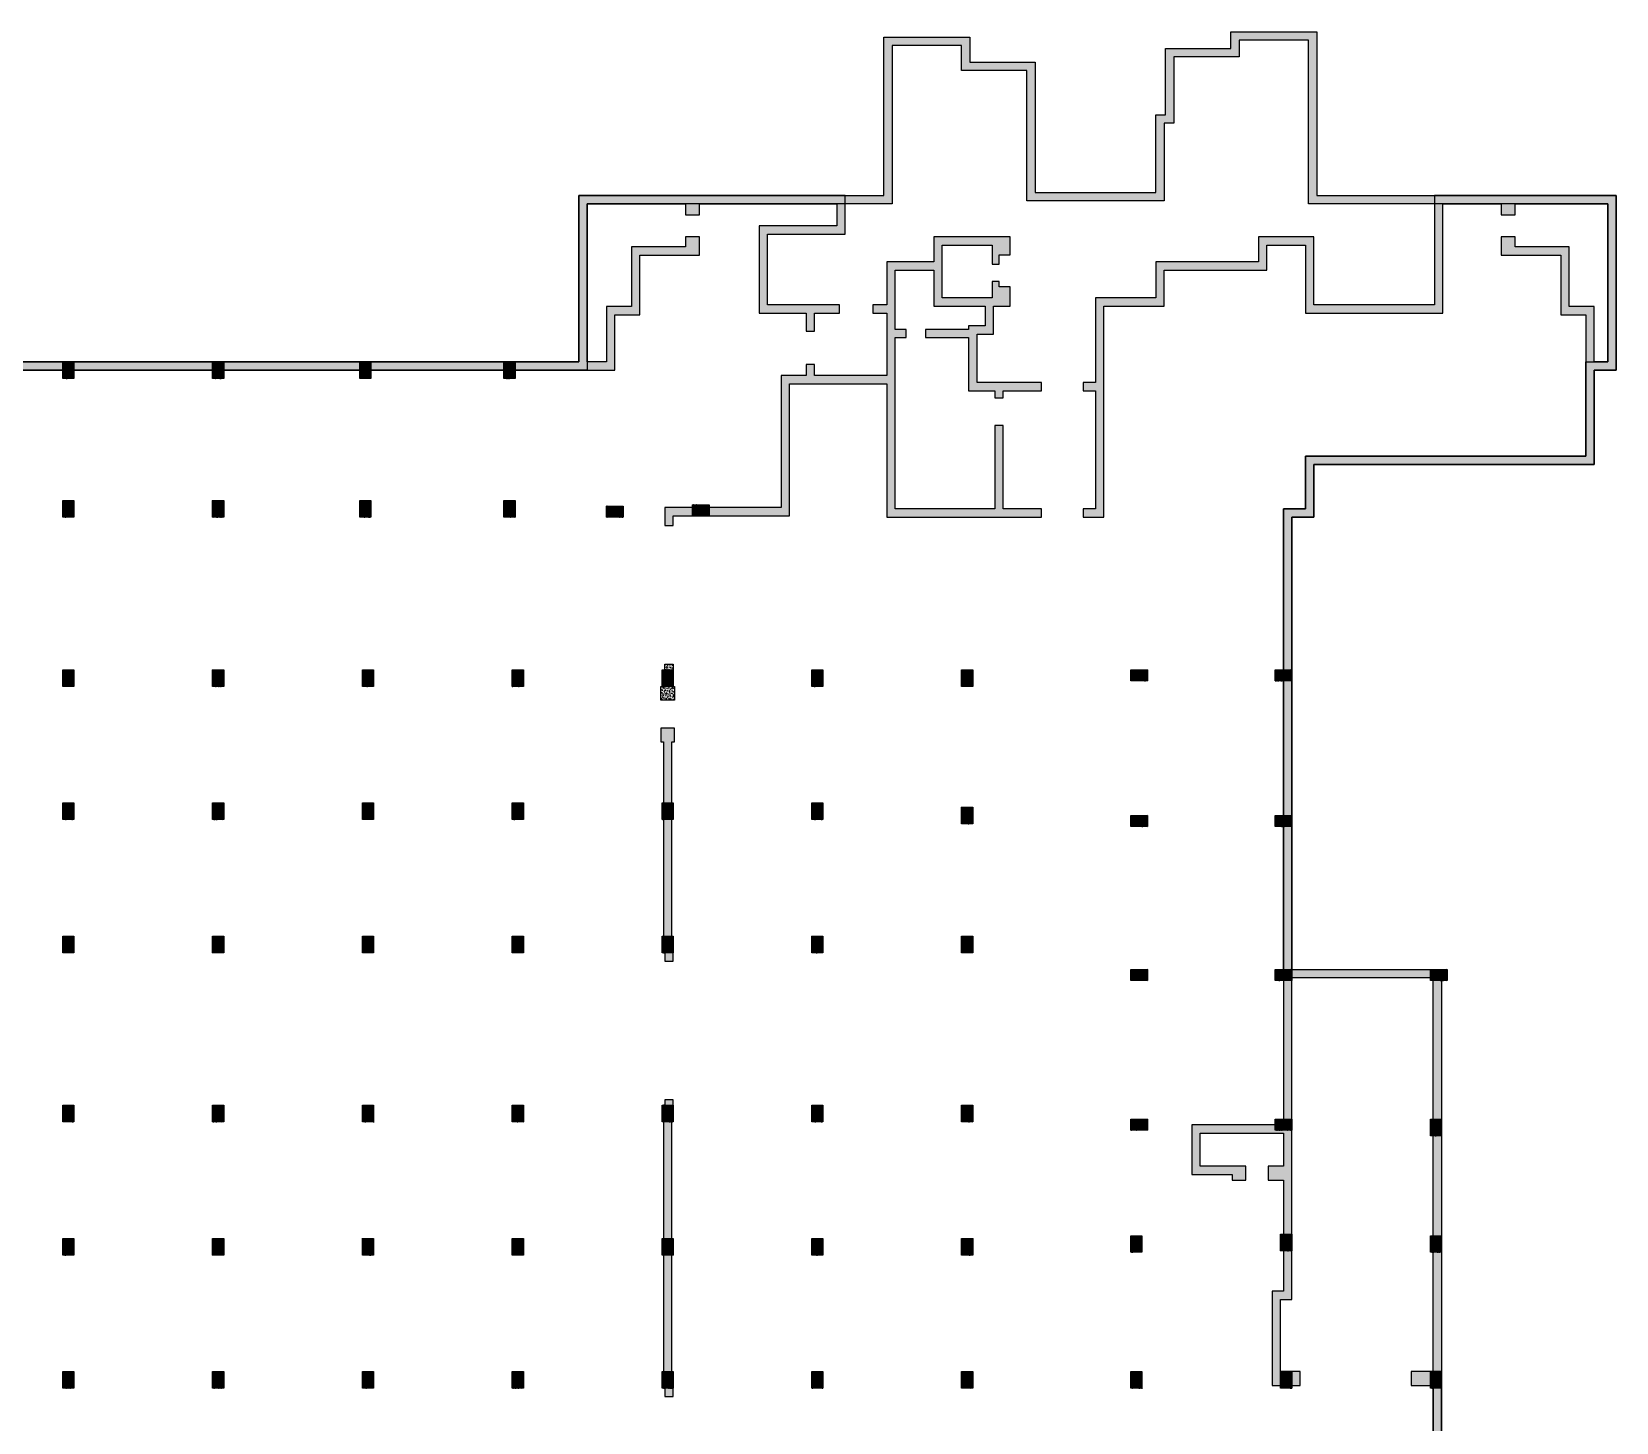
# Model space of a CAD drawing. Extents: x 910418 to 1204174, y 1052427 to 1444227.
# Drawn here: x 965601 to 1022724, y 1394099 to 1444227 of the extents above; entities that cross this region are included whole.
import ezdxf

# ---------------------------------------------------------------- set-up
doc = ezdxf.new("R2010")
doc.units = 0
doc.header["$LTSCALE"] = 500
doc.layers.get('0').update_dxf_attribs({"linetype": 'CONTINUOUS'})
for name, color, linetype in [('S_COLU', 2, 'CONTINUOUS'), ('S_COLU_HACH', 15, 'CONTINUOUS'), ('S_WALL', 2, 'CONTINUOUS'), ('S_WALL_HACH', 30, 'CONTINUOUS'), ('S_WALL_OTHE_HACH', 33, 'CONTINUOUS'), ('SE_WALL', 2, 'CONTINUOUS')]:
    doc.layers.add(name, color=color, linetype=linetype)
doc.layers.add('S_POST_OTHE', color=110, linetype='CONTINUOUS', plot=False)
pattern_1 = [(50, (0, 0), (91.092334, -7.96954), [9.525, -104.775]), (355, (0, 0), (-17.62141, 95.52832), [7.62, -83.82]), (100.451, (7.59, -0.66), (73.47125, 87.55834), [8.095, -89.045]), (46.1842, (0, 25.4), (135.53952, -21.02116), [14.2875, -157.1625]), (96.6356, (11.3, 23.65), (118.70212, 123.71278), [12.1425, -133.5675]), (351.184, (0, 25.4), (118.7023, 123.71256), [11.43, -125.73]), (21, (12.7, 19.05), (75.80744, -51.13276), [9.525, -104.775]), (326, (12.7, 19.05), (30.90101, 92.09398), [7.62, -83.82]), (71.4514, (19.02, 14.79), (106.70825, 40.96143), [8.095, -89.045]), (37.5, (0, 0), (1.544302, 42.27752), [0, -82.804, 0, -85.09, 0, -84.1375]), (7.5, (0, 0), (33.40983, 50.090287), [0, -48.514, 0, -80.899, 0, -32.0675]), (327.5, (-28.32, 0), (67.795298, -2.864372), [0, -31.75, 0, -99.06, 0, -131.445]), (317.5, (-41.02, 0), (74.06459, 12.713246), [0, -41.275, 0, -65.786, 0, -93.345])]
pattern_2 = [(50, (-936023.896, -1443727.37), (91.0923345, -7.9695428), [9.525, -104.775]), (355, (-936023.9, -1443727.37), (-17.621413, 95.5283214), [7.62, -83.82]), (100.451, (-936016.305, -1443728.03), (73.471251, 87.558344), [8.095, -89.045]), (46.1842, (-936023.9, -1443701.97), (135.5395204, -21.021164), [14.2875, -157.1625]), (96.6356, (-936012.6, -1443703.72), (118.702117, 123.712778), [12.1425, -133.5675]), (351.184, (-936023.9, -1443701.97), (118.702303, 123.712559), [11.43, -125.73]), (21, (-936011.196, -1443708.32), (75.80744, -51.1327593), [9.525, -104.775]), (326, (-936011.2, -1443708.32), (30.901014, 92.093983), [7.62, -83.82]), (71.4514, (-936004.88, -1443712.58), (106.7082454, 40.961429), [8.095, -89.045]), (37.5, (-936023.896, -1443727.37), (1.5443016, 42.27751944), [0, -82.804, 0, -85.09, 0, -84.1375]), (7.5, (-936023.896, -1443727.37), (33.4098313, 50.0902874), [0, -48.514, 0, -80.899, 0, -32.0675]), (327.5, (-936052.217, -1443727.37), (67.7952976, -2.864372), [0, -31.75, 0, -99.06, 0, -131.445]), (317.5, (-936064.917, -1443727.37), (74.0645907, 12.7132455), [0, -41.275, 0, -65.786, 0, -93.345])]
pattern_3 = [(50, (-936023.896, -1443727.37), (91.0923345, -7.9695428), [9.525, -104.775]), (355, (-936023.9, -1443727.37), (-17.621413, 95.5283214), [7.62, -83.82]), (100.451, (-936016.305, -1443728.03), (73.471251, 87.558344), [8.095, -89.045]), (46.1842, (-936023.9, -1443701.97), (135.5395204, -21.021164), [14.2875, -157.1625]), (96.6356, (-936012.6, -1443703.72), (118.702117, 123.712778), [12.1425, -133.5675]), (351.184, (-936023.9, -1443701.97), (118.702303, 123.712559), [11.43, -125.73]), (21, (-936011.196, -1443708.32), (75.80744, -51.1327593), [9.525, -104.775]), (326, (-936011.2, -1443708.32), (30.901014, 92.093983), [7.62, -83.82]), (71.4514, (-936004.88, -1443712.58), (106.7082454, 40.961429), [8.095, -89.045]), (37.5, (-936023.896, -1443727.37), (1.5443016, 42.27751944), [0, -82.804, 0, -85.09, 0, -84.1375]), (7.5, (-936023.896, -1443727.37), (33.4098313, 50.0902874), [0, -48.514, 0, -80.899, 0, -32.0675]), (327.5, (-936052.217, -1443727.37), (67.7952976, -2.864372), [0, -31.75, 0, -99.06, 0, -131.445]), (317.5, (-936064.917, -1443727.37), (74.0645907, 12.7132455), [0, -41.275, 0, -65.786, 0, -93.345])]
pattern_4 = [(50, (-936023.896, -1443727.37), (91.0923345, -7.9695428), [9.525, -104.775]), (355, (-936023.9, -1443727.37), (-17.621413, 95.5283214), [7.62, -83.82]), (100.451, (-936016.305, -1443728.03), (73.471251, 87.558344), [8.095, -89.045]), (46.1842, (-936023.9, -1443701.97), (135.5395204, -21.021164), [14.2875, -157.1625]), (96.6356, (-936012.6, -1443703.72), (118.702117, 123.712778), [12.1425, -133.5675]), (351.184, (-936023.9, -1443701.97), (118.702303, 123.712559), [11.43, -125.73]), (21, (-936011.196, -1443708.32), (75.80744, -51.1327593), [9.525, -104.775]), (326, (-936011.2, -1443708.32), (30.901014, 92.093983), [7.62, -83.82]), (71.4514, (-936004.88, -1443712.58), (106.7082454, 40.961429), [8.095, -89.045]), (37.5, (-936023.896, -1443727.37), (1.5443016, 42.27751944), [0, -82.804, 0, -85.09, 0, -84.1375]), (7.5, (-936023.896, -1443727.37), (33.4098313, 50.0902874), [0, -48.514, 0, -80.899, 0, -32.0675]), (327.5, (-936052.217, -1443727.37), (67.7952976, -2.864372), [0, -31.75, 0, -99.06, 0, -131.445]), (317.5, (-936064.917, -1443727.37), (74.0645907, 12.7132455), [0, -41.275, 0, -65.786, 0, -93.345])]

# ---------------------------------------------------------------- blocks, each defined once
blk = doc.blocks.new('A$C0AFA105A')
at = {"layer": 'S_WALL_HACH'}
h = blk.add_hatch(dxfattribs=at)
h.set_pattern_fill('AR-CONC', color=256, scale=0.5)
h.set_pattern_definition(pattern_3)
h.paths.add_polyline_path([(25300, -9400), (24400, -9400), (24400, -7250), (22450, -7250), (22450, -6900), (21950, -6900), (21950, -7550), (24100, -7550), (24100, -9700), (25000, -9700), (25000, -15100), (26850, -15100), (26850, -11700), (50600, -11700), (50600, -9700), (51500, -9700), (51500, -7550), (53650, -7550), (53650, -6900), (53150, -6900), (53150, -7250), (51200, -7250), (51200, -9400), (50300, -9400), (50300, -11400), (49600, -11400), (49600, -5700), (53150, -5700), (53150, -6100), (53650, -6100), (53650, -5700), (58600, -5700), (58600, -6500), (55800, -6500), (55800, -9650), (57500, -9650), (57500, -10298), (57800, -10298), (57800, -9650), (58700, -9650), (58700, -9350), (56100, -9350), (56100, -6800), (58900, -6800), (58900, -5400), (49300, -5400), (49300, -11400), (26100, -11400), (26100, -5400), (19500, -5400), (19500, -9350), (16900, -9350), (16900, -9650), (17800, -9650), (17800, -10300), (18100, -10300), (18100, -9650), (19800, -9650), (19800, -5700), (21950, -5700), (21950, -6100), (22450, -6100), (22450, -5700), (25800, -5700), (25800, -11700), (26550, -11700), (26550, -14800), (25300, -14800)])
h = blk.add_hatch(dxfattribs=at)
h.set_pattern_fill('AR-CONC', color=256, scale=0.5)
h.set_pattern_definition(pattern_2)
h.paths.add_polyline_path([(75000, -45200), (75000, -17000), (75800, -17000), (75800, -15100), (85900, -15100), (85900, -11700), (86700, -11700), (86700, -5399), (80150, -5400), (80150, -9350), (75800, -9350), (75800, -6900), (73800, -6900), (73800, -7798), (70100, -7798), (70100, -9098), (67925, -9098), (67925, -12148), (67475, -12148), (67475, -12448), (67925, -12448), (67925, -16698), (67475, -16698), (67475, -16998), (68225, -16998), (68225, -9398), (70400, -9398), (70400, -8098), (74100, -8098), (74100, -7200), (75500, -7200), (75500, -9650), (80450, -9650), (80450, -5700), (82550, -5700), (82550, -6100), (83050, -6100), (83050, -5700), (86400, -5700), (86400, -11400), (85900, -11400), (85900, -9400), (85000, -9400), (85000, -7250), (83050, -7250), (83050, -6900), (82550, -6900), (82550, -7550), (84700, -7550), (84700, -9700), (85600, -9700), (85600, -14800), (75500, -14800), (75500, -16700), (74700, -16700), (74700, -38900), (71400, -38900), (71400, -40700), (72850, -40700), (72850, -40900), (73350, -40900), (73350, -40400), (71700, -40400), (71700, -39200), (74700, -39200), (74700, -40400), (74150, -40400), (74150, -40900), (74700, -40900), (74700, -44900), (74300, -44900), (74300, -48300), (75300, -48300), (75300, -47800), (74600, -47800), (74600, -45200)])
h = blk.add_hatch(dxfattribs=at)
h.set_pattern_fill('AR-CONC', color=256, scale=0.5)
h.set_pattern_definition([(50, (0, 0), (91.092334, -7.96954), [9.525, -104.775]), (355, (0, 0), (-17.62141, 95.52832), [7.62, -83.82]), (100.451, (7.59, -0.66), (73.47125, 87.55834), [8.095, -89.045]), (46.1842, (0, 25.4), (135.53952, -21.02116), [14.2875, -157.1625]), (96.6356, (11.3, 23.65), (118.70212, 123.71278), [12.1425, -133.5675]), (351.184, (0, 25.4), (118.7023, 123.71256), [11.43, -125.73]), (21, (12.7, 19.05), (75.80744, -51.13276), [9.525, -104.775]), (326, (12.7, 19.05), (30.90101, 92.09398), [7.62, -83.82]), (71.4514, (19.02, 14.79), (106.70825, 40.96143), [8.095, -89.045]), (37.5, (0, 0), (1.544302, 42.27752), [0, -82.804, 0, -85.09, 0, -84.1375]), (7.5, (0, 0), (33.40983, 50.090287), [0, -48.514, 0, -80.899, 0, -32.0675]), (327.5, (-28.32, 0), (67.795298, -2.864372), [0, -31.75, 0, -99.06, 0, -131.445]), (317.5, (-41.02, 0), (74.06459, 12.713246), [0, -41.275, 0, -65.786, 0, -93.345])])
h.paths.add_polyline_path([(60700, -10529), (61100, -10529), (61100, -10229), (60700, -10229), (60700, -8097), (62100, -8097), (62100, -9399), (63950, -9399), (63950, -10100), (63350, -10100), (63350, -10229), (61800, -10229), (61800, -10529), (63350, -10529), (63350, -12448), (64300, -12448), (64300, -12698), (64600, -12698), (64600, -12448), (65975, -12448), (65975, -12148), (63660, -12148), (63660, -10400), (64250, -10400), (64250, -9399), (64850, -9399), (64850, -8699), (64450, -8699), (64450, -8499), (64200, -8499), (64200, -9099), (62400, -9099), (62400, -7199), (64200, -7199), (64200, -7879), (64450, -7879), (64450, -7549), (64850, -7549), (64850, -6899), (62100, -6899), (62100, -7797), (60400, -7797), (60400, -9348), (59900, -9348), (59900, -9648), (60400, -9648), (60400, -11898), (57800, -11898), (57800, -11498), (57500, -11498), (57500, -11898), (56600, -11898), (56600, -16650), (52400, -16650), (52400, -17300), (52700, -17300), (52700, -16950), (56900, -16950), (56900, -12198), (60400, -12198), (60400, -16998), (65975, -16998), (65975, -16698), (64600, -16698), (64600, -13698), (64300, -13698), (64300, -16698), (60700, -16698)])
h = blk.add_hatch(dxfattribs=at)
h.set_pattern_fill('AR-CONC', color=256, scale=0.5)
h.set_pattern_definition(pattern_3)
h.paths.add_polyline_path([(52400, -22300), (52700, -22300), (52700, -23100), (52751, -23100), (52751, -23601), (52251, -23601), (52251, -23101), (52400, -23101)])
h = blk.add_hatch(dxfattribs=at)
h.set_pattern_fill('AR-CONC', color=256, scale=0.5)
h.set_pattern_definition(pattern_1)
h.paths.add_polyline_path([(52751, -24601), (52251, -24601), (52251, -25101), (52350, -25100), (52350, -32700), (52400, -32700), (52400, -33000), (52700, -33000), (52700, -32700), (52650, -32700), (52650, -25100), (52751, -25101)])
h = blk.add_hatch(dxfattribs=at)
h.set_pattern_fill('AR-CONC', color=256, scale=0.5)
h.set_pattern_definition(pattern_1)
h.paths.add_polyline_path([(52700, -38000), (52400, -38000), (52400, -38200), (52350, -38200), (52350, -48400), (52400, -48400), (52400, -48700), (52700, -48700), (52700, -48400), (52651, -48400), (52650, -38200), (52700, -38200)])
h = blk.add_hatch(dxfattribs=at)
h.set_pattern_fill('AR-CONC', color=256, scale=0.5)
h.set_pattern_definition(pattern_4)
h.paths.add_polyline_path([(48900, -81200), (49500, -81200), (49500, -83850), (49500, -89300), (46400, -89300), (46400, -84200), (46100, -84196), (46100, -85300), (44900, -85300), (44900, -85600), (46100, -85600), (46100, -89300), (42600, -89300), (42600, -85600), (43900, -85600), (43900, -85300), (42600, -85300), (42600, -84450), (42300, -84450), (42300, -86250), (41950, -86250), (41950, -86650), (41620, -86650), (41620, -86900), (42300, -86900), (42300, -89300), (40500, -89300), (40500, -86900), (41000, -86900), (41000, -86650), (40800, -86650), (40800, -86250), (40200, -86250), (40200, -89600), (49800, -89600), (49800, -80900), (49200, -80900), (49200, -75900), (69600, -75900), (69600, -70200), (74800, -70200), (74800, -59500), (80400, -59500), (80400, -47800), (79300, -47800), (79300, -48300), (80100, -48300), (80100, -59200), (74800, -59200), (74800, -59000), (74000, -59000), (74000, -59500), (74500, -59500), (74500, -69900), (69300, -69900), (69300, -75600), (48900, -75600)])
at = {"layer": 'S_WALL_OTHE_HACH'}
h = blk.add_hatch(dxfattribs=at)
h.set_pattern_fill('AR-CONC', color=256, scale=0.5)
h.set_pattern_definition(pattern_3)
h.paths.add_polyline_path([(25300, -9400), (24400, -9400), (24400, -7250), (22450, -7250), (22450, -6900), (21950, -6900), (21950, -7550), (24100, -7550), (24100, -9700), (25000, -9700), (25000, -15100), (26850, -15100), (26850, -11700), (50600, -11700), (50600, -9700), (51500, -9700), (51500, -7550), (53650, -7550), (53650, -6900), (53150, -6900), (53150, -7250), (51200, -7250), (51200, -9400), (50300, -9400), (50300, -11400), (49600, -11400), (49600, -5700), (53150, -5700), (53150, -6100), (53650, -6100), (53650, -5700), (58600, -5700), (58600, -6500), (55800, -6500), (55800, -9650), (57500, -9650), (57500, -10298), (57800, -10298), (57800, -9650), (58700, -9650), (58700, -9350), (56100, -9350), (56100, -6800), (58900, -6800), (58900, -5400), (49300, -5400), (49300, -11400), (26100, -11400), (26100, -5400), (19500, -5400), (19500, -9350), (16900, -9350), (16900, -9650), (17800, -9650), (17800, -10300), (18100, -10300), (18100, -9650), (19800, -9650), (19800, -5700), (21950, -5700), (21950, -6100), (22450, -6100), (22450, -5700), (25800, -5700), (25800, -11700), (26550, -11700), (26550, -14800), (25300, -14800)])
h = blk.add_hatch(dxfattribs=at)
h.set_pattern_fill('AR-CONC', color=256, scale=0.5)
h.set_pattern_definition(pattern_2)
h.paths.add_polyline_path([(75000, -45200), (75000, -17000), (75800, -17000), (75800, -15100), (85900, -15100), (85900, -11700), (86700, -11700), (86700, -5399), (80150, -5400), (80150, -9350), (75800, -9350), (75800, -6900), (73800, -6900), (73800, -7798), (70100, -7798), (70100, -9098), (67925, -9098), (67925, -12148), (67475, -12148), (67475, -12448), (67925, -12448), (67925, -16698), (67475, -16698), (67475, -16998), (68225, -16998), (68225, -9398), (70400, -9398), (70400, -8098), (74100, -8098), (74100, -7200), (75500, -7200), (75500, -9650), (80450, -9650), (80450, -5700), (82550, -5700), (82550, -6100), (83050, -6100), (83050, -5700), (86400, -5700), (86400, -11400), (85900, -11400), (85900, -9400), (85000, -9400), (85000, -7250), (83050, -7250), (83050, -6900), (82550, -6900), (82550, -7550), (84700, -7550), (84700, -9700), (85600, -9700), (85600, -14800), (75500, -14800), (75500, -16700), (74700, -16700), (74700, -38900), (71400, -38900), (71400, -40700), (72850, -40700), (72850, -40900), (73350, -40900), (73350, -40400), (71700, -40400), (71700, -39200), (74700, -39200), (74700, -40400), (74150, -40400), (74150, -40900), (74700, -40900), (74700, -44900), (74300, -44900), (74300, -48300), (75300, -48300), (75300, -47800), (74600, -47800), (74600, -45200)])
h = blk.add_hatch(dxfattribs=at)
h.set_pattern_fill('AR-CONC', color=256, scale=0.5)
h.set_pattern_definition([(50, (0, 0), (91.092334, -7.96954), [9.525, -104.775]), (355, (0, 0), (-17.62141, 95.52832), [7.62, -83.82]), (100.451, (7.59, -0.66), (73.47125, 87.55834), [8.095, -89.045]), (46.1842, (0, 25.4), (135.53952, -21.02116), [14.2875, -157.1625]), (96.6356, (11.3, 23.65), (118.70212, 123.71278), [12.1425, -133.5675]), (351.184, (0, 25.4), (118.7023, 123.71256), [11.43, -125.73]), (21, (12.7, 19.05), (75.80744, -51.13276), [9.525, -104.775]), (326, (12.7, 19.05), (30.90101, 92.09398), [7.62, -83.82]), (71.4514, (19.02, 14.79), (106.70825, 40.96143), [8.095, -89.045]), (37.5, (0, 0), (1.544302, 42.27752), [0, -82.804, 0, -85.09, 0, -84.1375]), (7.5, (0, 0), (33.40983, 50.090287), [0, -48.514, 0, -80.899, 0, -32.0675]), (327.5, (-28.32, 0), (67.795298, -2.864372), [0, -31.75, 0, -99.06, 0, -131.445]), (317.5, (-41.02, 0), (74.06459, 12.713246), [0, -41.275, 0, -65.786, 0, -93.345])])
h.paths.add_polyline_path([(60700, -10529), (61100, -10529), (61100, -10229), (60700, -10229), (60700, -8097), (62100, -8097), (62100, -9399), (63950, -9399), (63950, -10100), (63350, -10100), (63350, -10229), (61800, -10229), (61800, -10529), (63350, -10529), (63350, -12448), (64300, -12448), (64300, -12698), (64600, -12698), (64600, -12448), (65975, -12448), (65975, -12148), (63660, -12148), (63660, -10400), (64250, -10400), (64250, -9399), (64850, -9399), (64850, -8699), (64450, -8699), (64450, -8499), (64200, -8499), (64200, -9099), (62400, -9099), (62400, -7199), (64200, -7199), (64200, -7879), (64450, -7879), (64450, -7549), (64850, -7549), (64850, -6899), (62100, -6899), (62100, -7797), (60400, -7797), (60400, -9348), (59900, -9348), (59900, -9648), (60400, -9648), (60400, -11898), (57800, -11898), (57800, -11498), (57500, -11498), (57500, -11898), (56600, -11898), (56600, -16650), (52400, -16650), (52400, -17300), (52700, -17300), (52700, -16950), (56900, -16950), (56900, -12198), (60400, -12198), (60400, -17000), (65975, -17000), (65975, -16700), (64600, -16700), (64600, -13698), (64300, -13698), (64300, -16700), (60700, -16700)])
h = blk.add_hatch(dxfattribs=at)
h.set_pattern_fill('AR-CONC', color=256, scale=0.5)
h.set_pattern_definition(pattern_3)
h.paths.add_polyline_path([(52400, -22300), (52700, -22300), (52700, -23100), (52751, -23100), (52751, -23601), (52251, -23601), (52251, -23101), (52400, -23101)])
h = blk.add_hatch(dxfattribs=at)
h.set_pattern_fill('AR-CONC', color=256, scale=0.5)
h.set_pattern_definition(pattern_1)
h.paths.add_polyline_path([(52751, -24601), (52251, -24601), (52251, -25101), (52350, -25100), (52350, -32700), (52400, -32700), (52400, -33000), (52700, -33000), (52700, -32700), (52650, -32700), (52650, -25100), (52751, -25101)])
h = blk.add_hatch(dxfattribs=at)
h.set_pattern_fill('AR-CONC', color=256, scale=0.5)
h.set_pattern_definition(pattern_1)
h.paths.add_polyline_path([(52700, -38000), (52400, -38000), (52400, -38200), (52350, -38200), (52350, -48400), (52400, -48400), (52400, -48700), (52700, -48700), (52700, -48400), (52651, -48400), (52650, -38200), (52700, -38200)])
h = blk.add_hatch(dxfattribs=at)
h.set_pattern_fill('AR-CONC', color=256, scale=0.5)
h.set_pattern_definition(pattern_4)
h.paths.add_polyline_path([(48900, -81200), (49500, -81200), (49500, -83850), (49500, -89300), (46400, -89300), (46400, -84200), (46100, -84196), (46100, -85300), (44900, -85300), (44900, -85600), (46100, -85600), (46100, -89300), (42600, -89300), (42600, -85600), (43900, -85600), (43900, -85300), (42600, -85300), (42600, -84450), (42300, -84450), (42300, -86250), (41950, -86250), (41950, -86650), (41620, -86650), (41620, -86900), (42300, -86900), (42300, -89300), (40500, -89300), (40500, -86900), (41000, -86900), (41000, -86650), (40800, -86650), (40800, -86250), (40200, -86250), (40200, -89600), (49800, -89600), (49800, -80900), (49200, -80900), (49200, -75900), (69600, -75900), (69600, -70200), (74800, -70200), (74800, -59500), (80400, -59500), (80400, -47800), (79300, -47800), (79300, -48300), (80100, -48300), (80100, -59200), (74800, -59200), (74800, -59000), (74000, -59000), (74000, -59500), (74500, -59500), (74500, -69900), (69300, -69900), (69300, -75600), (48900, -75600)])
at = {"layer": 'S_WALL', "color": 1}
for points in [[(26850, -11700), (50600, -11700), (50600, -9700), (51500, -9700), (51500, -7550), (53650, -7550), (53650, -6900), (53150, -6900), (53150, -7250), (51200, -7250), (51200, -9400), (50300, -9400), (50300, -11400), (49600, -11400), (49600, -5700), (53150, -5700), (53150, -6100), (53650, -6100), (53650, -5700), (58600, -5700), (58600, -6500), (55800, -6500), (55800, -9650), (57500, -9650), (57500, -10298), (57800, -10298), (57800, -9650), (58700, -9650), (58700, -9350), (56100, -9350), (56100, -6800), (58900, -6800), (58900, -5400), (49300, -5400), (49300, -11400), (26100, -11400)], [(75000, -45200), (75000, -17000), (75800, -17000), (75800, -15100), (85900, -15100), (85900, -11700), (86700, -11700), (86700, -5399), (80150, -5400), (80150, -9350), (75800, -9350), (75800, -6900), (73800, -6900), (73800, -7798), (70100, -7798), (70100, -9098), (67925, -9098), (67925, -12148), (67475, -12148), (67475, -12448), (67925, -12448), (67925, -16698), (67475, -16698), (67475, -16998), (68225, -16998), (68225, -9398), (70400, -9398), (70400, -8098), (74100, -8098), (74100, -7200), (75500, -7200), (75500, -9650), (80450, -9650), (80450, -5700), (82550, -5700), (82550, -6100), (83050, -6100), (83050, -5700), (86400, -5700), (86400, -11400), (86400, -11400), (85900, -11400), (85900, -9400), (85000, -9400), (85000, -7250), (83050, -7250), (83050, -6900), (82550, -6900), (82550, -7550), (84700, -7550), (84700, -9700), (85600, -9700), (85600, -14800), (75500, -14800), (75500, -16700), (74700, -16700), (74700, -38900), (71400, -38900), (71400, -40700), (72850, -40700), (72850, -40900), (73350, -40900), (73350, -40400), (71700, -40400), (71700, -39200), (74700, -39200), (74700, -40400), (74150, -40400), (74150, -40900), (74700, -40900), (74700, -44900), (74300, -44900), (74300, -48300), (75300, -48300), (75300, -47800), (74600, -47800), (74600, -45200), (75000, -45200)], [(80400, -59500), (80400, -47800), (79300, -47800), (79300, -48300), (80100, -48300), (80100, -59200)]]:
    blk.add_lwpolyline(points, dxfattribs=at)
for points in [[(60700, -10529), (61100, -10529), (61100, -10229), (60700, -10229), (60700, -8097), (62100, -8097), (62100, -9399), (63950, -9399), (63950, -10100), (63350, -10100), (63350, -10229), (61800, -10229), (61800, -10529), (63350, -10529), (63350, -12448), (64300, -12448), (64300, -12698), (64600, -12698), (64600, -12448), (65975, -12448), (65975, -12148), (63660, -12148), (63660, -10400), (64250, -10400), (64250, -9399), (64850, -9399), (64850, -8699), (64450, -8699), (64450, -8499), (64200, -8499), (64200, -9099), (62400, -9099), (62400, -7199), (64200, -7199), (64200, -7879), (64450, -7879), (64450, -7549), (64850, -7549), (64850, -6899), (62100, -6899), (62100, -7797), (60400, -7797), (60400, -9348), (59900, -9348), (59900, -9648), (60400, -9648), (60400, -11898), (57800, -11898), (57800, -11498), (57500, -11498), (57500, -11898), (56600, -11898), (56600, -16650), (52400, -16650), (52400, -17300), (52700, -17300), (52700, -16950), (56900, -16950), (56900, -12198), (60400, -12198), (60400, -17000), (65975, -17000), (65975, -16700), (64600, -16700), (64600, -13698), (64300, -13698), (64300, -16700), (60700, -16700)], [(52400, -22300), (52700, -22300), (52700, -23100), (52751, -23100), (52751, -23601), (52251, -23601), (52251, -23101), (52400, -23101)], [(52751, -24601), (52251, -24601), (52251, -25101), (52350, -25100), (52350, -32700), (52400, -32700), (52400, -33000), (52700, -33000), (52700, -32700), (52650, -32700), (52650, -25100), (52751, -25101)], [(52700, -38000), (52400, -38000), (52400, -38200), (52350, -38200), (52350, -48400), (52400, -48400), (52400, -48700), (52700, -48700), (52700, -48400), (52651, -48400), (52650, -38200), (52700, -38200)]]:
    blk.add_lwpolyline(points, close=True, dxfattribs=at)
blk = doc.blocks.new('600x400')
at = {"layer": 'S_COLU_HACH'}
h = blk.add_hatch(color=256, dxfattribs=at)
h.dxf.hatch_style = 1
h.paths.add_polyline_path([(932065, 1422768), (932465, 1422768), (932465, 1422168), (932065, 1422168)])
at = {"layer": 'S_WALL_OTHE_HACH'}
h = blk.add_hatch(dxfattribs=at)
h.set_pattern_fill('钢筋混凝土', color=256, scale=25)
h.set_pattern_definition([(45, (-2258.95, 1541.13), (-44.1941738, 44.1941738), []), (50, (-2258.95, 1541.13), (179.315046, -15.688034), [18.75, -206.25]), (355, (-2258.95, 1541.13), (-34.687833, 188.048033), [15, -165]), (100.4514, (-2244, 1539.82), (144.627345, 172.359886), [15.935047, -175.285528]), (46.1842, (-2258.95, 1591.13), (266.810262, -41.379754), [28.125, -309.375]), (96.6356, (-2236.72, 1587.68), (233.665676, 243.529468), [23.90257, -262.92825]), (351.1842, (-2258.95, 1591.13), (233.665486, 243.52965), [22.5, -247.5]), (21, (-2233.95, 1578.63), (149.226763, -100.654723), [18.75, -206.25]), (326, (-2233.95, 1578.63), (60.828833, 181.287511), [15, -165]), (71.4514, (-2221.51, 1570.24), (210.055657, 80.632624), [15.935047, -175.285528]), (37.5, (-2258.95, 1541.13), (3.0399638, 83.2234635), [0, -163, 0, -167.5, 0, -165.625]), (7.5, (-2258.95, 1541.13), (65.7673844, 98.602928), [0, -95.5, 0, -159.25, 0, -63.125]), (327.5, (-2314.7, 1541.13), (133.455609, -5.638718), [0, -62.5, 0, -195, 0, -258.75]), (317.5, (-2339.7, 1541.13), (145.796542, 25.0262456), [0, -81.25, 0, -129.5, 0, -183.75])])
h.paths.add_polyline_path([(932065, 1422768), (932465, 1422768), (932465, 1422168), (932065, 1422168)])
at = {"layer": 'S_COLU'}
blk.add_lwpolyline([(932065, 1422768), (932465, 1422768), (932465, 1422168), (932065, 1422168)], close=True, dxfattribs=at)
at = {"layer": 'S_POST_OTHE', "color": 3}
for p, q in [((932065, 1422768), (932465, 1422168)), ((932065, 1422168), (932465, 1422768))]:
    blk.add_line(p, q, dxfattribs=at)

msp = doc.modelspace()

# ---------------------------------------------------------------- hatches: boundary and pattern name
at = {"layer": 'S_WALL_HACH'}
h = msp.add_hatch(color=256, dxfattribs=at)
h.dxf.hatch_style = 1
h.paths.add_polyline_path([(944732, 1354127), (944732, 1354427), (951824, 1354427), (951824, 1352427), (978324, 1352427), (978324, 1354427), (985524, 1354427), (985524, 1362527), (984924, 1362527), (984924, 1368127), (1005324, 1368127), (1005324, 1373827), (1010524, 1373827), (1010524, 1384527), (1016124, 1384527), (1016124, 1410127), (1010724, 1410127), (1010724, 1427027), (1011524, 1427027), (1011524, 1428927), (1021624, 1428927), (1021624, 1432327), (1022424, 1432327), (1022424, 1438027), (1011624, 1438027), (1011624, 1443927), (1009124, 1443927), (1009124, 1443327), (1006774, 1443327), (1006774, 1440927), (1006424, 1440927), (1006424, 1438127), (1001474, 1438127), (1001474, 1442827), (999124, 1442827), (999124, 1443727), (996624, 1443727), (996624, 1438027), (985624, 1438027), (985624, 1432027), (961824, 1432027), (961824, 1434027), (961824, 1434027), (961824, 1438027), (951024, 1438027), (951024, 1443927), (948524, 1443927), (948524, 1443327), (946174, 1443327), (946174, 1440927), (945824, 1440927), (945824, 1438127), (940874, 1438127), (940874, 1442827), (938524, 1442827), (938524, 1443727), (936024, 1443727), (936024, 1438027), (934324, 1438027), (934324, 1438027), (934324, 1436927), (925124, 1436927), (925124, 1431796), (914371, 1428873), (915709, 1423952), (915419, 1423873), (910788, 1422615), (925183, 1369636), (930395, 1371052), (935627, 1351800), (944695, 1354264), (944774, 1353975), (935416, 1351432), (930184, 1370684), (924972, 1369268), (910420, 1422825), (915341, 1424163), (914002, 1429084), (924824, 1432025), (924824, 1437227), (934024, 1437227), (934024, 1438327), (935724, 1438327), (935724, 1444027), (938824, 1444027), (938824, 1443127), (941174, 1443127), (941174, 1438427), (945524, 1438427), (945524, 1441228), (945874, 1441227), (945874, 1443627), (948224, 1443627), (948224, 1444227), (951324, 1444227), (951324, 1438327), (962124, 1438327), (962124, 1432327), (985324, 1432327), (985324, 1438327), (996324, 1438327), (996324, 1444027), (999424, 1444027), (999424, 1443127), (1001774, 1443127), (1001774, 1438427), (1006124, 1438427), (1006124, 1441227), (1006474, 1441227), (1006474, 1443627), (1008824, 1443627), (1008824, 1444227), (1011924, 1444227), (1011924, 1438326), (1022724, 1438327), (1022724, 1432027), (1021924, 1432027), (1021924, 1428627), (1011824, 1428627), (1011824, 1426727), (1011024, 1426727), (1011024, 1410427), (1016424, 1410427), (1016424, 1384227), (1010824, 1384227), (1010824, 1373527), (1005624, 1373527), (1005624, 1367827), (985224, 1367827), (985224, 1362827), (985824, 1362827), (985824, 1354127), (978624, 1354127), (978624, 1352127), (951524, 1352127), (951524, 1354127)])
at = {"layer": 'S_WALL_OTHE_HACH'}
h = msp.add_hatch(dxfattribs=at)
h.set_pattern_fill('钢筋混凝土', color=256, scale=25)
h.set_pattern_definition([(45, (0, 0), (-44.1941738, 44.1941738), []), (50, (0, 0), (179.315046, -15.688034), [18.75, -206.25]), (355, (0, 0), (-34.687833, 188.048033), [15, -165]), (100.4514, (14.94, -1.3), (144.627345, 172.359886), [15.935047, -175.285528]), (46.1842, (0, 50), (266.810262, -41.379754), [28.125, -309.375]), (96.6356, (22.23, 46.55), (233.665676, 243.529468), [23.90257, -262.92825]), (351.1842, (0, 50), (233.665486, 243.52965), [22.5, -247.5]), (21, (25, 37.5), (149.226763, -100.654723), [18.75, -206.25]), (326, (25, 37.5), (60.828833, 181.287511), [15, -165]), (71.4514, (37.44, 29.11), (210.055657, 80.632624), [15.935047, -175.285528]), (37.5, (0, 0), (3.0399638, 83.2234635), [0, -163, 0, -167.5, 0, -165.625]), (7.5, (0, 0), (65.7673844, 98.602928), [0, -95.5, 0, -159.25, 0, -63.125]), (327.5, (-55.75, 0), (133.455609, -5.638718), [0, -62.5, 0, -195, 0, -258.75]), (317.5, (-80.75, 0), (145.796542, 25.0262456), [0, -81.25, 0, -129.5, 0, -183.75])])
h.paths.add_polyline_path([(944732, 1354127), (944732, 1354427), (951824, 1354427), (951824, 1352427), (978324, 1352427), (978324, 1354427), (985524, 1354427), (985524, 1362527), (984924, 1362527), (984924, 1368127), (1005324, 1368127), (1005324, 1373827), (1010524, 1373827), (1010524, 1384527), (1016124, 1384527), (1016124, 1410127), (1010724, 1410127), (1010724, 1427027), (1011524, 1427027), (1011524, 1428927), (1021624, 1428927), (1021624, 1432327), (1022424, 1432327), (1022424, 1438027), (1011624, 1438027), (1011624, 1443927), (1009124, 1443927), (1009124, 1443327), (1006774, 1443327), (1006774, 1440927), (1006424, 1440927), (1006424, 1438127), (1001474, 1438127), (1001474, 1442827), (999124, 1442827), (999124, 1443727), (996624, 1443727), (996624, 1438027), (985624, 1438027), (985624, 1432027), (961824, 1432027), (961824, 1434027), (961824, 1434027), (961824, 1438027), (951024, 1438027), (951024, 1443927), (948524, 1443927), (948524, 1443327), (946174, 1443327), (946174, 1440927), (945824, 1440927), (945824, 1438127), (940874, 1438127), (940874, 1442827), (938524, 1442827), (938524, 1443727), (936024, 1443727), (936024, 1438027), (934324, 1438027), (934324, 1438027), (934324, 1436927), (925124, 1436927), (925124, 1431796), (914371, 1428873), (915709, 1423952), (915419, 1423873), (910788, 1422615), (925183, 1369636), (930395, 1371052), (935627, 1351800), (944695, 1354264), (944774, 1353975), (935416, 1351432), (930184, 1370684), (924972, 1369268), (910420, 1422825), (915341, 1424163), (914002, 1429084), (924824, 1432025), (924824, 1437227), (934024, 1437227), (934024, 1438327), (935724, 1438327), (935724, 1444027), (938824, 1444027), (938824, 1443127), (941174, 1443127), (941174, 1438427), (945524, 1438427), (945524, 1441228), (945874, 1441227), (945874, 1443627), (948224, 1443627), (948224, 1444227), (951324, 1444227), (951324, 1438327), (962124, 1438327), (962124, 1432327), (985324, 1432327), (985324, 1438327), (996324, 1438327), (996324, 1444027), (999424, 1444027), (999424, 1443127), (1001774, 1443127), (1001774, 1438427), (1006124, 1438427), (1006124, 1441227), (1006474, 1441227), (1006474, 1443627), (1008824, 1443627), (1008824, 1444227), (1011924, 1444227), (1011924, 1438326), (1022724, 1438327), (1022724, 1432027), (1021924, 1432027), (1021924, 1428627), (1011824, 1428627), (1011824, 1426727), (1011024, 1426727), (1011024, 1410427), (1016424, 1410427), (1016424, 1384227), (1010824, 1384227), (1010824, 1373527), (1005624, 1373527), (1005624, 1367827), (985224, 1367827), (985224, 1362827), (985824, 1362827), (985824, 1354127), (978624, 1354127), (978624, 1352127), (951524, 1352127), (951524, 1354127)])

# ---------------------------------------------------------------- linework, layer by layer
at = {"layer": 'SE_WALL'}
for points in [[(962124, 1432327), (985324, 1432327), (985324, 1438327), (996324, 1438327), (996324, 1444027), (999424, 1444027), (999424, 1443127), (1001774, 1443127), (1001774, 1438427), (1006124, 1438427), (1006124, 1441227), (1006474, 1441227), (1006474, 1443627), (1008824, 1443627), (1008824, 1444227), (1011924, 1444227), (1011924, 1438326), (1022724, 1438327), (1022724, 1432027), (1021924, 1432027), (1021924, 1428627), (1011824, 1428627), (1011824, 1426727), (1011024, 1426727), (1011024, 1410427), (1016424, 1410427), (1016424, 1384227)], [(1016124, 1384527), (1016124, 1410127), (1010724, 1410127), (1010724, 1427027), (1011524, 1427027), (1011524, 1428927), (1021624, 1428927), (1021624, 1432327), (1022424, 1432327), (1022424, 1438027), (1011624, 1438027), (1011624, 1443927), (1009124, 1443927), (1009124, 1443327), (1006774, 1443327), (1006774, 1440927), (1006424, 1440927), (1006424, 1438127), (1001474, 1438127), (1001474, 1442827), (999124, 1442827), (999124, 1443727), (996624, 1443727), (996624, 1438027), (985624, 1438027), (985624, 1432027), (961824, 1432027)]]:
    msp.add_lwpolyline(points, dxfattribs=at)

# ---------------------------------------------------------------- block references
for name, p in [('A$C0AFA105A', (936024, 1443727)), ('600x400', (34659, 9559)), ('600x400', (40059, 9559)), ('600x400', (45359, 9559)), ('600x400', (50559, 9559, 0)), ('600x400', (34659, 4559)), ('600x400', (40059, 4559)), ('600x400', (45359, 4559)), ('600x400', (50559, 4559, 0)), ('600x400', (34659, -1541)), ('600x400', (40059, -1541)), ('600x400', (45459, -1541)), ('600x400', (50859, -1541)), ('600x400', (56259, -1541)), ('600x400', (61659, -1541)), ('600x400', (67059, -1541)), ('600x400', (34659, -6341)), ('600x400', (40059, -6341)), ('600x400', (45459, -6341)), ('600x400', (50859, -6341)), ('600x400', (56259, -6338)), ('600x400', (61659, -6341)), ('600x400', (67059, -6491)), ('600x400', (34659, -11141)), ('600x400', (40059, -11141)), ('600x400', (45459, -11141)), ('600x400', (50859, -11141)), ('600x400', (56259, -11141)), ('600x400', (61659, -11141)), ('600x400', (67059, -11141)), ('600x400', (34659, -17241)), ('600x400', (40059, -17241)), ('600x400', (45459, -17241)), ('600x400', (50859, -17241)), ('600x400', (56259, -17241)), ('600x400', (61659, -17241)), ('600x400', (67059, -17241)), ('600x400', (83959, -17741)), ('600x400', (34659, -22041)), ('600x400', (40059, -22041)), ('600x400', (45459, -22041)), ('600x400', (50859, -22041)), ('600x400', (56259, -22041)), ('600x400', (61659, -22041)), ('600x400', (67059, -22041)), ('600x400', (73159, -21941)), ('600x400', (78559, -21891)), ('600x400', (83959, -21941)), ('600x400', (34659, -26841)), ('600x400', (40059, -26841)), ('600x400', (45459, -26841)), ('600x400', (50859, -26841)), ('600x400', (56259, -26841)), ('600x400', (61659, -26841)), ('600x400', (67059, -26841)), ('600x400', (73159, -26841)), ('600x400', (78559, -26841)), ('600x400', (83959, -26841))]:
    msp.add_blockref(name, p)
for p, rotation in [((2409092, 494662), 90), ((2412192, 494712), 90), ((-416945, 2353292), 270), ((-411745, 2353292), 270), ((-416945, 2348042), 270), ((-411745, 2348042), 270), ((-416945, 2342492), 270), ((-411745, 2342492), 270), ((-406145, 2342492), 270), ((-416945, 2337092), 270), ((-411744, 2337092), 270)]:
    msp.add_blockref('600x400', p, dxfattribs=dict(rotation=rotation))

doc.saveas('drawing.dxf')
